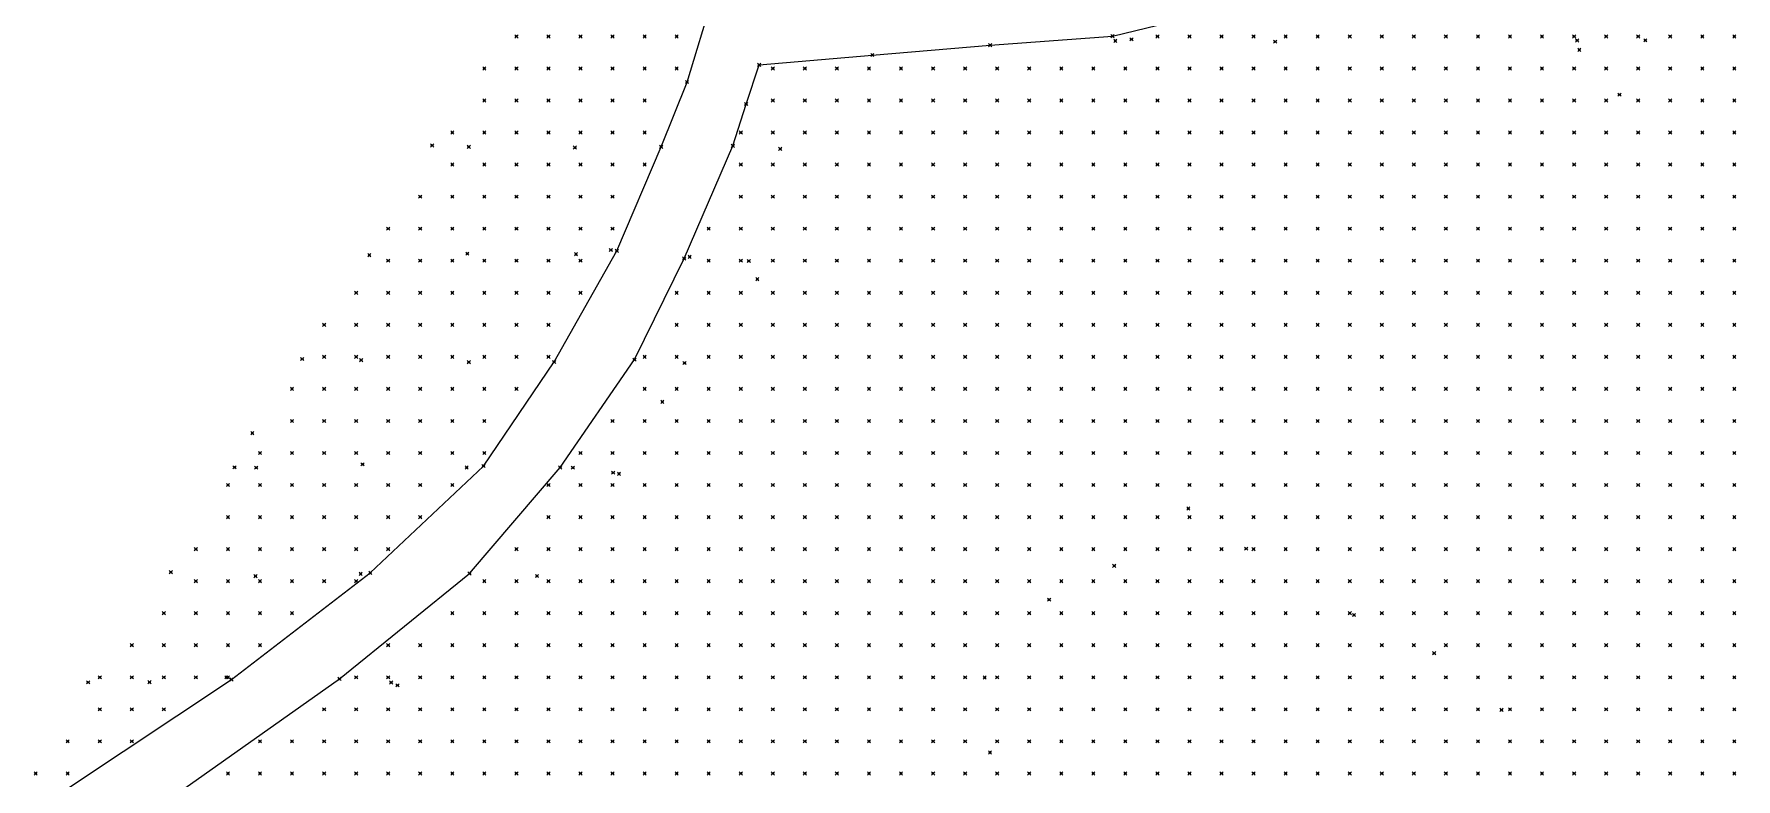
# Model space of a CAD drawing. Header units: metres. Extents: x 441556 to 446409, y 432338 to 461058.
# Drawn here: x 445921.8 to 446081.1, y 432591 to 432660.7 of the extents above; entities that cross this region are included whole.
import ezdxf

# ---------------------------------------------------------------- set-up
doc = ezdxf.new("R2010")
doc.units = ezdxf.units.M
doc.header["$MEASUREMENT"] = 0
doc.header["$PDMODE"] = 35
doc.header["$PDSIZE"] = 0.15
for name, color, linetype, lineweight in [('DTM-BRE-RevN_GRP_ CAROSABIL', 2, 'Continuous', 0), ('DTM-BRE-RevN_GRP_DRUM PAMANT', 2, 'Continuous', 0), ('DTM-NOK-RevN_LIDAR_co_lidar', 91, 'Continuous', 0), ('DTM-NOK-RevN_RTK', 32, 'Continuous', 0)]:
    doc.layers.add(name, color=color, linetype=linetype, lineweight=lineweight)

msp = doc.modelspace()

# ---------------------------------------------------------------- linework, layer by layer
at = {"layer": 'DTM-BRE-RevN_GRP_ CAROSABIL'}
for p, q in [((445982.941, 432656.246, 318.231), (445986.247, 432667.052, 318.338)), ((445988.466, 432654.188, 318.317), (445989.686, 432657.85, 318.32)), ((445980.518, 432650.186, 318.191), (445982.941, 432656.246, 318.231)), ((445987.232, 432650.285, 318.32), (445988.466, 432654.188, 318.317)), ((445976.37, 432640.445, 318.154), (445980.518, 432650.186, 318.191)), ((445982.675, 432639.733, 318.329), (445987.232, 432650.285, 318.32)), ((445970.497, 432630.047, 318.062), (445976.37, 432640.445, 318.154)), ((445978.015, 432630.261, 318.185), (445982.675, 432639.733, 318.329)), ((445963.893, 432620.306, 317.983), (445970.497, 432630.047, 318.062)), ((445971.072, 432620.165, 318.112), (445978.015, 432630.261, 318.185)), ((445953.301, 432610.299, 317.925), (445963.893, 432620.306, 317.983)), ((445962.591, 432610.242, 318.04), (445971.072, 432620.165, 318.112)), ((445940.301, 432600.32, 317.812), (445953.301, 432610.299, 317.925)), ((445950.408, 432600.375, 317.876), (445962.591, 432610.242, 318.04)), ((445925.064, 432590.175, 317.732), (445940.301, 432600.32, 317.812)), ((445935.935, 432590.144, 317.679), (445950.408, 432600.375, 317.876))]:
    msp.add_line(p, q, dxfattribs=at)
at = {"layer": 'DTM-BRE-RevN_GRP_DRUM PAMANT'}
for p, q in [((446022.755, 432660.546, 318.659), (446034.453, 432663.384, 318.832)), ((446011.297, 432659.702, 318.575), (446022.755, 432660.546, 318.659)), ((445989.686, 432657.85, 318.32), (446000.277, 432658.779, 318.384)), ((446000.277, 432658.779, 318.384), (446011.297, 432659.702, 318.575))]:
    msp.add_line(p, q, dxfattribs=at)
at = {"layer": 'DTM-NOK-RevN_LIDAR_co_lidar'}
for p in [(445966.972, 432660.518, 317.888), (445969.971, 432660.518, 317.976), (445972.971, 432660.518, 318.035), (445975.97, 432660.518, 318.088), (445978.969, 432660.518, 318.193), (445981.969, 432660.518, 318.268), (446026.96, 432660.518, 319.239), (446029.959, 432660.518, 319.325), (446032.958, 432660.518, 319.785), (446035.958, 432660.518, 319.962), (446038.957, 432660.518, 320.227), (446041.956, 432660.518, 320.682), (446044.956, 432660.518, 321.016), (446047.955, 432660.518, 321.209), (446050.955, 432660.518, 321.262), (446053.954, 432660.518, 321.234), (446056.953, 432660.518, 321.108), (446059.953, 432660.518, 320.363), (446062.952, 432660.518, 319.708), (446065.952, 432660.518, 319.423), (446068.951, 432660.518, 319.362), (446071.95, 432660.518, 319.4), (446074.95, 432660.518, 319.457), (446077.949, 432660.518, 319.561), (446080.948, 432660.518, 319.622), (445963.972, 432657.519, 317.773), (445966.972, 432657.519, 317.904), (445969.971, 432657.519, 317.969), (445972.971, 432657.519, 317.997), (445975.97, 432657.519, 318.059), (445978.969, 432657.519, 318.159), (445981.969, 432657.519, 318.246), (445990.967, 432657.519, 318.372), (445993.966, 432657.519, 318.449), (445996.966, 432657.519, 318.601), (445999.965, 432657.519, 318.8), (446002.964, 432657.519, 318.985), (446005.964, 432657.519, 318.974), (446008.963, 432657.519, 319.142), (446011.963, 432657.519, 319.058), (446014.962, 432657.519, 319.98), (446017.961, 432657.519, 319.935), (446020.961, 432657.519, 320.51), (446023.96, 432657.519, 320.438), (446026.96, 432657.519, 320.175), (446029.959, 432657.519, 320.134), (446032.958, 432657.519, 320.592), (446035.958, 432657.519, 320.664), (446038.957, 432657.519, 320.991), (446041.956, 432657.519, 321.243), (446044.956, 432657.519, 321.338), (446047.955, 432657.519, 321.431), (446050.955, 432657.519, 321.465), (446053.954, 432657.519, 321.551), (446056.953, 432657.519, 321.477), (446059.953, 432657.519, 320.97), (446062.952, 432657.519, 320.378), (446065.952, 432657.519, 319.93), (446068.951, 432657.519, 319.594), (446071.95, 432657.519, 319.669), (446074.95, 432657.519, 319.714), (446077.949, 432657.519, 319.775), (446080.948, 432657.519, 319.909), (445963.972, 432654.519, 317.792), (445966.972, 432654.519, 317.909), (445969.971, 432654.519, 317.972), (445972.971, 432654.519, 317.965), (445975.97, 432654.519, 318.032), (445978.969, 432654.519, 318.158), (445990.967, 432654.519, 318.349), (445993.966, 432654.519, 318.567), (445996.966, 432654.519, 319.059), (445999.965, 432654.519, 319.624), (446002.964, 432654.519, 320.002), (446005.964, 432654.519, 320.003), (446008.963, 432654.519, 319.597), (446011.963, 432654.519, 320.027), (446014.962, 432654.519, 322.723), (446017.961, 432654.519, 320.653), (446020.961, 432654.519, 323.538), (446023.96, 432654.519, 322.827), (446026.96, 432654.519, 320.929), (446029.959, 432654.519, 320.287), (446032.958, 432654.519, 320.282), (446035.958, 432654.519, 320.392), (446038.957, 432654.519, 320.473), (446041.956, 432654.519, 321.074), (446044.956, 432654.519, 320.601), (446047.955, 432654.519, 321.025), (446050.955, 432654.519, 321.443), (446053.954, 432654.519, 321.351), (446056.953, 432654.519, 321.246), (446059.953, 432654.519, 320.848), (446062.952, 432654.519, 321.015), (446065.952, 432654.519, 320.66), (446068.951, 432654.519, 320.068), (446071.95, 432654.519, 320.088), (446074.95, 432654.519, 320.033), (446077.949, 432654.519, 320.169), (446080.948, 432654.519, 320.375), (445960.973, 432651.52, 317.736), (445963.972, 432651.52, 317.789), (445966.972, 432651.52, 317.908), (445969.971, 432651.52, 317.953), (445972.971, 432651.52, 317.985), (445975.97, 432651.52, 318.017), (445978.969, 432651.52, 318.15), (445987.968, 432651.52, 318.365), (445990.967, 432651.52, 318.324), (445993.966, 432651.52, 318.688), (445996.966, 432651.52, 319.343), (445999.965, 432651.52, 319.672), (446002.964, 432651.52, 319.821), (446005.964, 432651.52, 320.108), (446008.963, 432651.52, 320.279), (446011.963, 432651.52, 323.074), (446014.962, 432651.52, 327.199), (446017.961, 432651.52, 325.839), (446020.961, 432651.52, 325.78), (446023.96, 432651.52, 325.659), (446026.96, 432651.52, 323.976), (446029.959, 432651.52, 321.493), (446032.958, 432651.52, 320.441), (446035.958, 432651.52, 321.377), (446038.957, 432651.52, 321.267), (446041.956, 432651.52, 322.245), (446044.956, 432651.52, 320.985), (446047.955, 432651.52, 320.883), (446050.955, 432651.52, 320.983), (446053.954, 432651.52, 320.846), (446056.953, 432651.52, 320.831), (446059.953, 432651.52, 320.577), (446062.952, 432651.52, 320.883), (446065.952, 432651.52, 320.777), (446068.951, 432651.52, 320.717), (446071.95, 432651.52, 320.755), (446074.95, 432651.52, 320.445), (446077.949, 432651.52, 320.653), (446080.948, 432651.52, 320.729), (445960.973, 432648.52, 317.768), (445963.972, 432648.52, 317.791), (445966.972, 432648.52, 317.899), (445969.971, 432648.52, 317.967), (445972.971, 432648.52, 317.984), (445975.97, 432648.52, 318.062), (445978.969, 432648.52, 318.143), (445987.968, 432648.52, 318.391), (445990.967, 432648.52, 318.298), (445993.966, 432648.52, 318.797), (445996.966, 432648.52, 319.228), (445999.965, 432648.52, 319.425), (446002.964, 432648.52, 321.726), (446005.964, 432648.52, 322.829), (446008.963, 432648.52, 323.951), (446011.963, 432648.52, 327.431), (446014.962, 432648.52, 330.437), (446017.961, 432648.52, 330.364), (446020.961, 432648.52, 329.51), (446023.96, 432648.52, 327.073), (446026.96, 432648.52, 326.365), (446029.959, 432648.52, 324.295), (446032.958, 432648.52, 322.049), (446035.958, 432648.52, 323.393), (446038.957, 432648.52, 325.201), (446041.956, 432648.52, 324.68), (446044.956, 432648.52, 324.927), (446047.955, 432648.52, 324.69), (446050.955, 432648.52, 324.371), (446053.954, 432648.52, 323.658), (446056.953, 432648.52, 323.64), (446059.953, 432648.52, 321.916), (446062.952, 432648.52, 321.363), (446065.952, 432648.52, 321.466), (446068.951, 432648.52, 322.156), (446071.95, 432648.52, 323.084), (446074.95, 432648.52, 322.438), (446077.949, 432648.52, 322.457), (446080.948, 432648.52, 322.08), (445957.974, 432645.521, 317.715), (445960.973, 432645.521, 317.77), (445963.972, 432645.521, 317.837), (445966.972, 432645.521, 317.91), (445969.971, 432645.521, 317.963), (445972.971, 432645.521, 318.015), (445975.97, 432645.521, 318.103), (445987.968, 432645.521, 318.415), (445990.967, 432645.521, 318.271), (445993.966, 432645.521, 318.638), (445996.966, 432645.521, 319.056), (445999.965, 432645.521, 319.508), (446002.964, 432645.521, 323.969), (446005.964, 432645.521, 324.24), (446008.963, 432645.521, 328.748), (446011.963, 432645.521, 332.74), (446014.962, 432645.521, 333.127), (446017.961, 432645.521, 331.69), (446020.961, 432645.521, 329.815), (446023.96, 432645.521, 329.748), (446026.96, 432645.521, 329.326), (446029.959, 432645.521, 328.776), (446032.958, 432645.521, 325.745), (446035.958, 432645.521, 326.625), (446038.957, 432645.521, 326.372), (446041.956, 432645.521, 326.458), (446044.956, 432645.521, 327.05), (446047.955, 432645.521, 327.007), (446050.955, 432645.521, 327.232), (446053.954, 432645.521, 326.659), (446056.953, 432645.521, 325.836), (446059.953, 432645.521, 325.652), (446062.952, 432645.521, 324.29), (446065.952, 432645.521, 324.75), (446068.951, 432645.521, 327.898), (446071.95, 432645.521, 329.616), (446074.95, 432645.521, 330.599), (446077.949, 432645.521, 328.908), (446080.948, 432645.521, 327.755), (445954.974, 432642.522, 317.705), (445957.974, 432642.522, 317.728), (445960.973, 432642.522, 317.802), (445963.972, 432642.522, 317.879), (445966.972, 432642.522, 317.887), (445969.971, 432642.522, 317.967), (445972.971, 432642.522, 318.019), (445975.97, 432642.522, 318.163), (445984.968, 432642.522, 318.4), (445987.968, 432642.522, 318.336), (445990.967, 432642.522, 318.366), (445993.966, 432642.522, 318.78), (445996.966, 432642.522, 319.257), (445999.965, 432642.522, 320.435), (446002.964, 432642.522, 325.794), (446005.964, 432642.522, 327.831), (446008.963, 432642.522, 329.269), (446011.963, 432642.522, 333.149), (446014.962, 432642.522, 333.502), (446017.961, 432642.522, 332.617), (446020.961, 432642.522, 332.55), (446023.96, 432642.522, 332.459), (446026.96, 432642.522, 331.315), (446029.959, 432642.522, 330.523), (446032.958, 432642.522, 328.78), (446035.958, 432642.522, 328.696), (446038.957, 432642.522, 329.565), (446041.956, 432642.522, 328.468), (446044.956, 432642.522, 328.387), (446047.955, 432642.522, 330.43), (446050.955, 432642.522, 329.371), (446053.954, 432642.522, 329.375), (446056.953, 432642.522, 326.63), (446059.953, 432642.522, 328.368), (446062.952, 432642.522, 325.692), (446065.952, 432642.522, 327.427), (446068.951, 432642.522, 330.426), (446071.95, 432642.522, 331.07), (446074.95, 432642.522, 333.199), (446077.949, 432642.522, 331.995), (446080.948, 432642.522, 328.672), (445954.974, 432639.522, 317.728), (445957.974, 432639.522, 317.788), (445960.973, 432639.522, 317.814), (445963.972, 432639.522, 317.887), (445966.972, 432639.522, 317.879), (445969.971, 432639.522, 317.913), (445972.971, 432639.522, 318.014), (445984.968, 432639.522, 318.477), (445987.968, 432639.522, 318.284), (445990.967, 432639.522, 318.577), (445993.966, 432639.522, 319.133), (445996.966, 432639.522, 319.66), (445999.965, 432639.522, 322.485), (446002.964, 432639.522, 327.843), (446005.964, 432639.522, 329.698), (446008.963, 432639.522, 331.421), (446011.963, 432639.522, 332.987), (446014.962, 432639.522, 333.223), (446017.961, 432639.522, 333.643), (446020.961, 432639.522, 332.726), (446023.96, 432639.522, 332.277), (446026.96, 432639.522, 332.716), (446029.959, 432639.522, 333.476), (446032.958, 432639.522, 333.45), (446035.958, 432639.522, 333.227), (446038.957, 432639.522, 335.033), (446041.956, 432639.522, 335.619), (446044.956, 432639.522, 336.169), (446047.955, 432639.522, 332.717), (446050.955, 432639.522, 332.367), (446053.954, 432639.522, 332.375), (446056.953, 432639.522, 332.712), (446059.953, 432639.522, 333.197), (446062.952, 432639.522, 335.717), (446065.952, 432639.522, 335.123), (446068.951, 432639.522, 335.58), (446071.95, 432639.522, 335.348), (446074.95, 432639.522, 337.143), (446077.949, 432639.522, 336.331), (446080.948, 432639.522, 332.225), (445951.975, 432636.523, 317.707), (445954.974, 432636.523, 317.745), (445957.974, 432636.523, 317.79), (445960.973, 432636.523, 317.822), (445963.972, 432636.523, 317.816), (445966.972, 432636.523, 317.846), (445969.971, 432636.523, 317.898), (445972.971, 432636.523, 318.031), (445981.969, 432636.523, 318.346), (445984.968, 432636.523, 318.285), (445987.968, 432636.523, 318.486), (445990.967, 432636.523, 319.521), (445993.966, 432636.523, 319.974), (445996.966, 432636.523, 321.942), (445999.965, 432636.523, 329.075), (446002.964, 432636.523, 331.761), (446005.964, 432636.523, 334.255), (446008.963, 432636.523, 334.812), (446011.963, 432636.523, 335.343), (446014.962, 432636.523, 335.549), (446017.961, 432636.523, 336.062), (446020.961, 432636.523, 335.357), (446023.96, 432636.523, 335.839), (446026.96, 432636.523, 338.001), (446029.959, 432636.523, 339.017), (446032.958, 432636.523, 339.582), (446035.958, 432636.523, 337.199), (446038.957, 432636.523, 337.039), (446041.956, 432636.523, 338.287), (446044.956, 432636.523, 339.344), (446047.955, 432636.523, 340.531), (446050.955, 432636.523, 342.03), (446053.954, 432636.523, 340.147), (446056.953, 432636.523, 338.435), (446059.953, 432636.523, 339.359), (446062.952, 432636.523, 341.546), (446065.952, 432636.523, 340.271), (446068.951, 432636.523, 339.391), (446071.95, 432636.523, 337.776), (446074.95, 432636.523, 338.038), (446077.949, 432636.523, 335.949), (446080.948, 432636.523, 333.799), (445948.976, 432633.523, 317.733), (445951.975, 432633.523, 317.743), (445954.974, 432633.523, 317.753), (445957.974, 432633.523, 317.783), (445960.973, 432633.523, 317.774), (445963.972, 432633.523, 317.781), (445966.972, 432633.523, 317.859), (445969.971, 432633.523, 317.936), (445981.969, 432633.523, 318.303), (445984.968, 432633.523, 318.18), (445987.968, 432633.523, 319.128), (445990.967, 432633.523, 321.037), (445993.966, 432633.523, 321.666), (445996.966, 432633.523, 328.016), (445999.965, 432633.523, 331.427), (446002.964, 432633.523, 335.77), (446005.964, 432633.523, 339.034), (446008.963, 432633.523, 338.977), (446011.963, 432633.523, 339.644), (446014.962, 432633.523, 338.369), (446017.961, 432633.523, 337.832), (446020.961, 432633.523, 338.213), (446023.96, 432633.523, 340.206), (446026.96, 432633.523, 342.291), (446029.959, 432633.523, 342.435), (446032.958, 432633.523, 340.065), (446035.958, 432633.523, 341.283), (446038.957, 432633.523, 339.971), (446041.956, 432633.523, 340.414), (446044.956, 432633.523, 340.166), (446047.955, 432633.523, 341.38), (446050.955, 432633.523, 342.793), (446053.954, 432633.523, 341.438), (446056.953, 432633.523, 342.372), (446059.953, 432633.523, 342.855), (446062.952, 432633.523, 343.177), (446065.952, 432633.523, 343.152), (446068.951, 432633.523, 342.06), (446071.95, 432633.523, 341.606), (446074.95, 432633.523, 338.611), (446077.949, 432633.523, 335.616), (446080.948, 432633.523, 334.058), (445948.976, 432630.524, 317.785), (445951.975, 432630.524, 317.75), (445954.974, 432630.524, 317.731), (445957.974, 432630.524, 317.749), (445960.973, 432630.524, 317.738), (445963.972, 432630.524, 317.78), (445966.972, 432630.524, 317.894), (445969.971, 432630.524, 317.995), (445978.969, 432630.524, 318.238), (445981.969, 432630.524, 318.081), (445984.968, 432630.524, 318.434), (445987.968, 432630.524, 319.605), (445990.967, 432630.524, 321.538), (445993.966, 432630.524, 323.125), (445996.966, 432630.524, 329.456), (445999.965, 432630.524, 333.655), (446002.964, 432630.524, 337.962), (446005.964, 432630.524, 340.626), (446008.963, 432630.524, 342.682), (446011.963, 432630.524, 340.796), (446014.962, 432630.524, 339.647), (446017.961, 432630.524, 339.677), (446020.961, 432630.524, 339.9), (446023.96, 432630.524, 343.086), (446026.96, 432630.524, 342.327), (446029.959, 432630.524, 341.874), (446032.958, 432630.524, 344.599), (446035.958, 432630.524, 345.335), (446038.957, 432630.524, 343.879), (446041.956, 432630.524, 342.464), (446044.956, 432630.524, 341.496), (446047.955, 432630.524, 342.216), (446050.955, 432630.524, 345.143), (446053.954, 432630.524, 346.061), (446056.953, 432630.524, 345.295), (446059.953, 432630.524, 344.516), (446062.952, 432630.524, 344.862), (446065.952, 432630.524, 343.643), (446068.951, 432630.524, 342.199), (446071.95, 432630.524, 342.316), (446074.95, 432630.524, 341.153), (446077.949, 432630.524, 339.224), (446080.948, 432630.524, 333.577), (445945.976, 432627.525, 317.806), (445948.976, 432627.525, 317.778), (445951.975, 432627.525, 317.743), (445954.974, 432627.525, 317.731), (445957.974, 432627.525, 317.7), (445960.973, 432627.525, 317.75), (445963.972, 432627.525, 317.804), (445966.972, 432627.525, 317.952), (445978.969, 432627.525, 318.271), (445981.969, 432627.525, 318.108), (445984.968, 432627.525, 318.518), (445987.968, 432627.525, 319.834), (445990.967, 432627.525, 321.768), (445993.966, 432627.525, 324.975), (445996.966, 432627.525, 331.597), (445999.965, 432627.525, 336.067), (446002.964, 432627.525, 338.991), (446005.964, 432627.525, 342.334), (446008.963, 432627.525, 342.741), (446011.963, 432627.525, 342.466), (446014.962, 432627.525, 341.755), (446017.961, 432627.525, 343.806), (446020.961, 432627.525, 345.098), (446023.96, 432627.525, 345.197), (446026.96, 432627.525, 346.869), (446029.959, 432627.525, 347.284), (446032.958, 432627.525, 351.139), (446035.958, 432627.525, 350.371), (446038.957, 432627.525, 346.782), (446041.956, 432627.525, 345.923), (446044.956, 432627.525, 345.507), (446047.955, 432627.525, 345.572), (446050.955, 432627.525, 347.626), (446053.954, 432627.525, 348.001), (446056.953, 432627.525, 346.671), (446059.953, 432627.525, 345.481), (446062.952, 432627.525, 346.923), (446065.952, 432627.525, 345.38), (446068.951, 432627.525, 343.592), (446071.95, 432627.525, 343.635), (446074.95, 432627.525, 343.028), (446077.949, 432627.525, 342.374), (446080.948, 432627.525, 336.479), (445945.976, 432624.525, 317.763), (445948.976, 432624.525, 317.745), (445951.975, 432624.525, 317.706), (445954.974, 432624.525, 317.689), (445957.974, 432624.525, 317.694), (445960.973, 432624.525, 317.77), (445963.972, 432624.525, 317.901), (445975.97, 432624.525, 318.208), (445978.969, 432624.525, 318.017), (445981.969, 432624.525, 318.531), (445984.968, 432624.525, 318.986), (445987.968, 432624.525, 321.062), (445990.967, 432624.525, 322.771), (445993.966, 432624.525, 329.017), (445996.966, 432624.525, 332.725), (445999.965, 432624.525, 336.163), (446002.964, 432624.525, 340.412), (446005.964, 432624.525, 344.347), (446008.963, 432624.525, 345.377), (446011.963, 432624.525, 348.702), (446014.962, 432624.525, 348.715), (446017.961, 432624.525, 347.805), (446020.961, 432624.525, 347.614), (446023.96, 432624.525, 347.111), (446026.96, 432624.525, 350), (446029.959, 432624.525, 349.393), (446032.958, 432624.525, 349.27), (446035.958, 432624.525, 349.49), (446038.957, 432624.525, 349.331), (446041.956, 432624.525, 349.26), (446044.956, 432624.525, 349.293), (446047.955, 432624.525, 349.032), (446050.955, 432624.525, 348.679), (446053.954, 432624.525, 348.206), (446056.953, 432624.525, 347.561), (446059.953, 432624.525, 346.432), (446062.952, 432624.525, 346.182), (446065.952, 432624.525, 345.08), (446068.951, 432624.525, 344.134), (446071.95, 432624.525, 344.005), (446074.95, 432624.525, 344.055), (446077.949, 432624.525, 342.816), (446080.948, 432624.525, 340.67), (445942.977, 432621.526, 317.756), (445945.976, 432621.526, 317.703), (445948.976, 432621.526, 317.675), (445951.975, 432621.526, 317.645), (445954.974, 432621.526, 317.615), (445957.974, 432621.526, 317.668), (445960.973, 432621.526, 317.812), (445963.972, 432621.526, 318.027), (445972.971, 432621.526, 318.252), (445975.97, 432621.526, 318.024), (445978.969, 432621.526, 318.191), (445981.969, 432621.526, 319.777), (445984.968, 432621.526, 320.698), (445987.968, 432621.526, 323.119), (445990.967, 432621.526, 326.9), (445993.966, 432621.526, 331.925), (445996.966, 432621.526, 331.939), (445999.965, 432621.526, 336.358), (446002.964, 432621.526, 340.484), (446005.964, 432621.526, 345.908), (446008.963, 432621.526, 346.779), (446011.963, 432621.526, 351.054), (446014.962, 432621.526, 351.209), (446017.961, 432621.526, 349.626), (446020.961, 432621.526, 349.123), (446023.96, 432621.526, 350.015), (446026.96, 432621.526, 349.337), (446029.959, 432621.526, 350.88), (446032.958, 432621.526, 351.393), (446035.958, 432621.526, 352.285), (446038.957, 432621.526, 351.764), (446041.956, 432621.526, 351.93), (446044.956, 432621.526, 351.416), (446047.955, 432621.526, 350.215), (446050.955, 432621.526, 349.76), (446053.954, 432621.526, 349.404), (446056.953, 432621.526, 348.495), (446059.953, 432621.526, 347.582), (446062.952, 432621.526, 346.827), (446065.952, 432621.526, 345.718), (446068.951, 432621.526, 345.269), (446071.95, 432621.526, 345.537), (446074.95, 432621.526, 345.101), (446077.949, 432621.526, 341.193), (446080.948, 432621.526, 342.079), (445939.977, 432618.527, 317.7), (445942.977, 432618.527, 317.702), (445945.976, 432618.527, 317.68), (445948.976, 432618.527, 317.656), (445951.975, 432618.527, 317.629), (445954.974, 432618.527, 317.643), (445957.974, 432618.527, 317.755), (445960.973, 432618.527, 317.937), (445969.971, 432618.527, 318.204), (445972.971, 432618.527, 318.138), (445975.97, 432618.527, 317.796), (445978.969, 432618.527, 318.57), (445981.969, 432618.527, 320.323), (445984.968, 432618.527, 321.182), (445987.968, 432618.527, 323.276), (445990.967, 432618.527, 329.133), (445993.966, 432618.527, 332.869), (445996.966, 432618.527, 333.198), (445999.965, 432618.527, 337.16), (446002.964, 432618.527, 341.45), (446005.964, 432618.527, 347.863), (446008.963, 432618.527, 348.156), (446011.963, 432618.527, 353.96), (446014.962, 432618.527, 352.179), (446017.961, 432618.527, 349.44), (446020.961, 432618.527, 350.047), (446023.96, 432618.527, 349.662), (446026.96, 432618.527, 351.4), (446029.959, 432618.527, 352.624), (446032.958, 432618.527, 354.508), (446035.958, 432618.527, 353.944), (446038.957, 432618.527, 352.771), (446041.956, 432618.527, 352.255), (446044.956, 432618.527, 351.69), (446047.955, 432618.527, 350.194), (446050.955, 432618.527, 349.915), (446053.954, 432618.527, 349.991), (446056.953, 432618.527, 349.911), (446059.953, 432618.527, 348.926), (446062.952, 432618.527, 348.384), (446065.952, 432618.527, 347.331), (446068.951, 432618.527, 346.85), (446071.95, 432618.527, 347.398), (446074.95, 432618.527, 346.675), (446077.949, 432618.527, 344.973), (446080.948, 432618.527, 343.911), (445939.977, 432615.527, 317.699), (445942.977, 432615.527, 317.743), (445945.976, 432615.527, 317.687), (445948.976, 432615.527, 317.647), (445951.975, 432615.527, 317.69), (445954.974, 432615.527, 317.803), (445957.974, 432615.527, 317.969), (445969.971, 432615.527, 318.093), (445972.971, 432615.527, 317.784), (445975.97, 432615.527, 317.834), (445978.969, 432615.527, 319.245), (445981.969, 432615.527, 320.938), (445984.968, 432615.527, 320.994), (445987.968, 432615.527, 323.369), (445990.967, 432615.527, 329.297), (445993.966, 432615.527, 333.698), (445996.966, 432615.527, 337.438), (445999.965, 432615.527, 339.785), (446002.964, 432615.527, 342.155), (446005.964, 432615.527, 347.022), (446008.963, 432615.527, 353.492), (446011.963, 432615.527, 354.281), (446014.962, 432615.527, 352.832), (446017.961, 432615.527, 350.481), (446020.961, 432615.527, 350.18), (446023.96, 432615.527, 352.466), (446026.96, 432615.527, 353.859), (446029.959, 432615.527, 354.683), (446032.958, 432615.527, 354.851), (446035.958, 432615.527, 354.65), (446038.957, 432615.527, 353.727), (446041.956, 432615.527, 353.259), (446044.956, 432615.527, 352.325), (446047.955, 432615.527, 351.052), (446050.955, 432615.527, 350.669), (446053.954, 432615.527, 350.664), (446056.953, 432615.527, 351.018), (446059.953, 432615.527, 351.124), (446062.952, 432615.527, 350.888), (446065.952, 432615.527, 348.966), (446068.951, 432615.527, 348.351), (446071.95, 432615.527, 349.702), (446074.95, 432615.527, 347.514), (446077.949, 432615.527, 346.281), (446080.948, 432615.527, 345.184), (445936.978, 432612.528, 317.649), (445939.977, 432612.528, 317.725), (445942.977, 432612.528, 317.769), (445945.976, 432612.528, 317.729), (445948.976, 432612.528, 317.683), (445951.975, 432612.528, 317.784), (445954.974, 432612.528, 317.973), (445966.972, 432612.528, 318.05), (445969.971, 432612.528, 317.755), (445972.971, 432612.528, 317.701), (445975.97, 432612.528, 318.375), (445978.969, 432612.528, 320.478), (445981.969, 432612.528, 322.328), (445984.968, 432612.528, 322.667), (445987.968, 432612.528, 325.513), (445990.967, 432612.528, 330.811), (445993.966, 432612.528, 334.709), (445996.966, 432612.528, 337.992), (445999.965, 432612.528, 341.939), (446002.964, 432612.528, 344.432), (446005.964, 432612.528, 348.263), (446008.963, 432612.528, 353.638), (446011.963, 432612.528, 354.375), (446014.962, 432612.528, 354.733), (446017.961, 432612.528, 353.036), (446020.961, 432612.528, 355.034), (446023.96, 432612.528, 355.605), (446026.96, 432612.528, 355.44), (446029.959, 432612.528, 355.145), (446032.958, 432612.528, 355.172), (446035.958, 432612.528, 354.894), (446038.957, 432612.528, 354.407), (446041.956, 432612.528, 353.956), (446044.956, 432612.528, 353.135), (446047.955, 432612.528, 352.602), (446050.955, 432612.528, 352.295), (446053.954, 432612.528, 351.718), (446056.953, 432612.528, 351.625), (446059.953, 432612.528, 351.399), (446062.952, 432612.528, 351.013), (446065.952, 432612.528, 350.419), (446068.951, 432612.528, 350.385), (446071.95, 432612.528, 349.643), (446074.95, 432612.528, 349.64), (446077.949, 432612.528, 350.337), (446080.948, 432612.528, 348.567), (445936.978, 432609.528, 317.658), (445939.977, 432609.528, 317.703), (445942.977, 432609.528, 317.775), (445945.976, 432609.528, 317.785), (445948.976, 432609.528, 317.79), (445951.975, 432609.528, 317.861), (445963.972, 432609.528, 317.987), (445966.972, 432609.528, 317.749), (445969.971, 432609.528, 317.666), (445972.971, 432609.528, 318.064), (445975.97, 432609.528, 318.987), (445978.969, 432609.528, 320.082), (445981.969, 432609.528, 324.082), (445984.968, 432609.528, 327.995), (445987.968, 432609.528, 329.186), (445990.967, 432609.528, 331.172), (445993.966, 432609.528, 334.769), (445996.966, 432609.528, 337.943), (445999.965, 432609.528, 342.645), (446002.964, 432609.528, 346.779), (446005.964, 432609.528, 350.185), (446008.963, 432609.528, 353.476), (446011.963, 432609.528, 354.869), (446014.962, 432609.528, 355.614), (446017.961, 432609.528, 355.745), (446020.961, 432609.528, 355.693), (446023.96, 432609.528, 355.82), (446026.96, 432609.528, 355.673), (446029.959, 432609.528, 355.599), (446032.958, 432609.528, 355.416), (446035.958, 432609.528, 355.145), (446038.957, 432609.528, 354.919), (446041.956, 432609.528, 354.426), (446044.956, 432609.528, 353.786), (446047.955, 432609.528, 353.307), (446050.955, 432609.528, 352.785), (446053.954, 432609.528, 352.206), (446056.953, 432609.528, 351.699), (446059.953, 432609.528, 351.557), (446062.952, 432609.528, 351.148), (446065.952, 432609.528, 350.543), (446068.951, 432609.528, 350.981), (446071.95, 432609.528, 351.849), (446074.95, 432609.528, 351.02), (446077.949, 432609.528, 353.141), (446080.948, 432609.528, 351.34), (445933.979, 432606.529, 317.561), (445936.978, 432606.529, 317.649), (445939.977, 432606.529, 317.697), (445942.977, 432606.529, 317.77), (445945.976, 432606.529, 317.785), (445960.973, 432606.529, 317.901), (445963.972, 432606.529, 317.715), (445966.972, 432606.529, 317.684), (445969.971, 432606.529, 317.804), (445972.971, 432606.529, 317.906), (445975.97, 432606.529, 318.184), (445978.969, 432606.529, 320.356), (445981.969, 432606.529, 326.439), (445984.968, 432606.529, 329.41), (445987.968, 432606.529, 330.523), (445990.967, 432606.529, 331.539), (445993.966, 432606.529, 334.534), (445996.966, 432606.529, 339.386), (445999.965, 432606.529, 344.77), (446002.964, 432606.529, 347.552), (446005.964, 432606.529, 349.893), (446008.963, 432606.529, 354.221), (446011.963, 432606.529, 355.871), (446014.962, 432606.529, 356.002), (446017.961, 432606.529, 356.128), (446020.961, 432606.529, 355.927), (446023.96, 432606.529, 355.783), (446026.96, 432606.529, 355.751), (446029.959, 432606.529, 355.688), (446032.958, 432606.529, 355.558), (446035.958, 432606.529, 355.372), (446038.957, 432606.529, 355.191), (446041.956, 432606.529, 354.791), (446044.956, 432606.529, 354.365), (446047.955, 432606.529, 353.791), (446050.955, 432606.529, 353.333), (446053.954, 432606.529, 353.113), (446056.953, 432606.529, 352.743), (446059.953, 432606.529, 352.125), (446062.952, 432606.529, 351.763), (446065.952, 432606.529, 351.316), (446068.951, 432606.529, 351.397), (446071.95, 432606.529, 351.88), (446074.95, 432606.529, 352.958), (446077.949, 432606.529, 350.467), (446080.948, 432606.529, 348.462), (445930.979, 432603.53, 317.566), (445933.979, 432603.53, 317.602), (445936.978, 432603.53, 317.724), (445939.977, 432603.53, 317.793), (445942.977, 432603.53, 317.774), (445954.974, 432603.53, 317.805), (445957.974, 432603.53, 317.714), (445960.973, 432603.53, 317.721), (445963.972, 432603.53, 317.878), (445966.972, 432603.53, 318.163), (445969.971, 432603.53, 318.464), (445972.971, 432603.53, 318.549), (445975.97, 432603.53, 318.816), (445978.969, 432603.53, 322.61), (445981.969, 432603.53, 326.605), (445984.968, 432603.53, 329.554), (445987.968, 432603.53, 331.616), (445990.967, 432603.53, 332.598), (445993.966, 432603.53, 335.268), (445996.966, 432603.53, 341.801), (445999.965, 432603.53, 345.358), (446002.964, 432603.53, 348.664), (446005.964, 432603.53, 351.476), (446008.963, 432603.53, 353.564), (446011.963, 432603.53, 355.737), (446014.962, 432603.53, 356.222), (446017.961, 432603.53, 356.238), (446020.961, 432603.53, 355.915), (446023.96, 432603.53, 355.924), (446026.96, 432603.53, 355.935), (446029.959, 432603.53, 355.862), (446032.958, 432603.53, 355.77), (446035.958, 432603.53, 355.668), (446038.957, 432603.53, 355.511), (446041.956, 432603.53, 355.338), (446044.956, 432603.53, 354.947), (446047.955, 432603.53, 354.383), (446050.955, 432603.53, 354.171), (446053.954, 432603.53, 353.899), (446056.953, 432603.53, 353.429), (446059.953, 432603.53, 352.913), (446062.952, 432603.53, 352.383), (446065.952, 432603.53, 352.177), (446068.951, 432603.53, 352.201), (446071.95, 432603.53, 352.255), (446074.95, 432603.53, 351.64), (446077.949, 432603.53, 349.82), (446080.948, 432603.53, 348.008), (445927.98, 432600.53, 317.595), (445930.979, 432600.53, 317.578), (445933.979, 432600.53, 317.681), (445936.978, 432600.53, 317.794), (445939.977, 432600.53, 317.792), (445951.975, 432600.53, 317.747), (445954.974, 432600.53, 317.744), (445957.974, 432600.53, 317.895), (445960.973, 432600.53, 318.487), (445963.972, 432600.53, 319.507), (445966.972, 432600.53, 319.155), (445969.971, 432600.53, 319.015), (445972.971, 432600.53, 319.189), (445975.97, 432600.53, 319.562), (445978.969, 432600.53, 323.329), (445981.969, 432600.53, 328.687), (445984.968, 432600.53, 331.296), (445987.968, 432600.53, 332.579), (445990.967, 432600.53, 336.439), (445993.966, 432600.53, 338.488), (445996.966, 432600.53, 343.524), (445999.965, 432600.53, 345.313), (446002.964, 432600.53, 350.687), (446005.964, 432600.53, 352.196), (446008.963, 432600.53, 353.69), (446011.963, 432600.53, 355.919), (446014.962, 432600.53, 356.377), (446017.961, 432600.53, 356.328), (446020.961, 432600.53, 356.045), (446023.96, 432600.53, 356.18), (446026.96, 432600.53, 356.159), (446029.959, 432600.53, 356.204), (446032.958, 432600.53, 356.076), (446035.958, 432600.53, 356.122), (446038.957, 432600.53, 356.039), (446041.956, 432600.53, 355.809), (446044.956, 432600.53, 355.472), (446047.955, 432600.53, 355.226), (446050.955, 432600.53, 355.004), (446053.954, 432600.53, 354.605), (446056.953, 432600.53, 354.215), (446059.953, 432600.53, 353.926), (446062.952, 432600.53, 353.424), (446065.952, 432600.53, 352.655), (446068.951, 432600.53, 352.524), (446071.95, 432600.53, 352.451), (446074.95, 432600.53, 352.637), (446077.949, 432600.53, 350.638), (446080.948, 432600.53, 348.357), (445927.98, 432597.531, 317.615), (445930.979, 432597.531, 317.657), (445933.979, 432597.531, 317.75), (445948.976, 432597.531, 317.743), (445951.975, 432597.531, 317.673), (445954.974, 432597.531, 317.945), (445957.974, 432597.531, 319.571), (445960.973, 432597.531, 320.787), (445963.972, 432597.531, 321.515), (445966.972, 432597.531, 321.417), (445969.971, 432597.531, 319.685), (445972.971, 432597.531, 319.903), (445975.97, 432597.531, 323.309), (445978.969, 432597.531, 326.999), (445981.969, 432597.531, 330.708), (445984.968, 432597.531, 333.644), (445987.968, 432597.531, 333.419), (445990.967, 432597.531, 335.947), (445993.966, 432597.531, 339.909), (445996.966, 432597.531, 344.593), (445999.965, 432597.531, 346.709), (446002.964, 432597.531, 351.188), (446005.964, 432597.531, 353.299), (446008.963, 432597.531, 354.983), (446011.963, 432597.531, 356.188), (446014.962, 432597.531, 356.396), (446017.961, 432597.531, 356.306), (446020.961, 432597.531, 356.297), (446023.96, 432597.531, 356.548), (446026.96, 432597.531, 356.702), (446029.959, 432597.531, 356.691), (446032.958, 432597.531, 356.551), (446035.958, 432597.531, 356.474), (446038.957, 432597.531, 356.426), (446041.956, 432597.531, 356.315), (446044.956, 432597.531, 355.936), (446047.955, 432597.531, 355.846), (446050.955, 432597.531, 355.707), (446053.954, 432597.531, 355.402), (446056.953, 432597.531, 354.993), (446059.953, 432597.531, 354.747), (446062.952, 432597.531, 354.219), (446065.952, 432597.531, 354.166), (446068.951, 432597.531, 353.204), (446071.95, 432597.531, 352.773), (446074.95, 432597.531, 352.828), (446077.949, 432597.531, 352.254), (446080.948, 432597.531, 349.104), (445924.98, 432594.531, 317.701), (445927.98, 432594.531, 317.783), (445930.979, 432594.531, 317.778), (445942.977, 432594.531, 317.658), (445945.976, 432594.531, 317.672), (445948.976, 432594.531, 317.722), (445951.975, 432594.531, 317.867), (445954.974, 432594.531, 318.575), (445957.974, 432594.531, 320.716), (445960.973, 432594.531, 322.896), (445963.972, 432594.531, 323.075), (445966.972, 432594.531, 323.268), (445969.971, 432594.531, 322.005), (445972.971, 432594.531, 322.368), (445975.97, 432594.531, 326.231), (445978.969, 432594.531, 326.627), (445981.969, 432594.531, 332.359), (445984.968, 432594.531, 335.66), (445987.968, 432594.531, 337.704), (445990.967, 432594.531, 339.316), (445993.966, 432594.531, 342.562), (445996.966, 432594.531, 345.858), (445999.965, 432594.531, 347.134), (446002.964, 432594.531, 352.283), (446005.964, 432594.531, 353.886), (446008.963, 432594.531, 354.762), (446011.963, 432594.531, 356.168), (446014.962, 432594.531, 356.348), (446017.961, 432594.531, 356.195), (446020.961, 432594.531, 356.213), (446023.96, 432594.531, 356.781), (446026.96, 432594.531, 356.942), (446029.959, 432594.531, 356.916), (446032.958, 432594.531, 356.89), (446035.958, 432594.531, 356.793), (446038.957, 432594.531, 356.717), (446041.956, 432594.531, 356.596), (446044.956, 432594.531, 356.446), (446047.955, 432594.531, 356.186), (446050.955, 432594.531, 356.051), (446053.954, 432594.531, 355.905), (446056.953, 432594.531, 355.688), (446059.953, 432594.531, 355.485), (446062.952, 432594.531, 355.163), (446065.952, 432594.531, 354.756), (446068.951, 432594.531, 353.685), (446071.95, 432594.531, 352.793), (446074.95, 432594.531, 352.85), (446077.949, 432594.531, 352.365), (446080.948, 432594.531, 349.735), (445921.981, 432591.532, 317.68), (445924.98, 432591.532, 317.77), (445939.977, 432591.532, 317.663), (445942.977, 432591.532, 317.591), (445945.976, 432591.532, 317.631), (445948.976, 432591.532, 318.425), (445951.975, 432591.532, 318.561), (445954.974, 432591.532, 319.443), (445957.974, 432591.532, 321.008), (445960.973, 432591.532, 323.162), (445963.972, 432591.532, 323.269), (445966.972, 432591.532, 324.016), (445969.971, 432591.532, 324.158), (445972.971, 432591.532, 326.277), (445975.97, 432591.532, 328.417), (445978.969, 432591.532, 330.03), (445981.969, 432591.532, 335.808), (445984.968, 432591.532, 340.174), (445987.968, 432591.532, 342.489), (445990.967, 432591.532, 340.79), (445993.966, 432591.532, 342.61), (445996.966, 432591.532, 346.941), (445999.965, 432591.532, 348.785), (446002.964, 432591.532, 353.608), (446005.964, 432591.532, 355.17), (446008.963, 432591.532, 355.803), (446011.963, 432591.532, 356.078), (446014.962, 432591.532, 356.268), (446017.961, 432591.532, 356.245), (446020.961, 432591.532, 356.248), (446023.96, 432591.532, 356.544), (446026.96, 432591.532, 356.922), (446029.959, 432591.532, 357.013), (446032.958, 432591.532, 357.077), (446035.958, 432591.532, 357.01), (446038.957, 432591.532, 356.939), (446041.956, 432591.532, 356.76), (446044.956, 432591.532, 356.724), (446047.955, 432591.532, 356.662), (446050.955, 432591.532, 356.59), (446053.954, 432591.532, 356.449), (446056.953, 432591.532, 356.165), (446059.953, 432591.532, 356.092), (446062.952, 432591.532, 355.922), (446065.952, 432591.532, 355.471), (446068.951, 432591.532, 354.638), (446071.95, 432591.532, 353.81), (446074.95, 432591.532, 352.753), (446077.949, 432591.532, 352.744), (446080.948, 432591.532, 348.519)]:
    msp.add_point(p, dxfattribs=at)
at = {"layer": 'DTM-NOK-RevN_RTK'}
for p in [(446022.755, 432660.546, 318.659), (446023.015, 432660.101, 319), (446024.526, 432660.25, 318.955), (446037.976, 432660.031, 320.485), (446066.234, 432660.143, 319.391), (446072.617, 432660.151, 319.428), (446000.277, 432658.779, 318.384), (446011.297, 432659.702, 318.575), (446066.438, 432659.259, 319.44), (445989.686, 432657.85, 318.32), (445982.941, 432656.246, 318.231), (446070.195, 432655.068, 320.185), (445988.466, 432654.188, 318.317), (445959.083, 432650.317, 317.694), (445987.232, 432650.285, 318.32), (445962.512, 432650.179, 317.736), (445972.448, 432650.113, 317.948), (445980.518, 432650.186, 318.191), (445991.662, 432649.989, 318.384), (445953.206, 432640.047, 317.689), (445962.38, 432640.183, 317.873), (445972.546, 432640.129, 318.026), (445975.813, 432640.52, 318.179), (445976.37, 432640.445, 318.154), (445982.675, 432639.733, 318.329), (445983.188, 432639.878, 318.406), (445988.715, 432639.495, 318.217), (445989.514, 432637.795, 319.273), (445946.927, 432630.318, 317.797), (445952.439, 432630.22, 317.789), (445962.516, 432630.024, 317.767), (445970.497, 432630.047, 318.062), (445978.015, 432630.261, 318.185), (445982.709, 432629.946, 317.991), (445980.632, 432626.31, 318.055), (445942.255, 432623.385, 317.806), (445940.599, 432620.183, 317.755), (445942.627, 432620.156, 317.719), (445952.575, 432620.464, 317.664), (445962.311, 432620.163, 318.019), (445963.893, 432620.306, 317.983), (445971.072, 432620.165, 318.112), (445972.26, 432620.149, 318.315), (445976.021, 432619.686, 317.783), (445976.567, 432619.577, 318.121), (446029.85, 432616.322, 354.659), (446035.261, 432612.572, 354.62), (446022.918, 432610.964, 355.308), (445934.634, 432610.369, 317.674), (445942.557, 432610, 317.752), (445952.4, 432610.208, 317.857), (445953.301, 432610.299, 317.925), (445962.591, 432610.242, 318.04), (445968.9, 432610.006, 317.866), (446016.821, 432607.796, 355.976), (446045.354, 432606.359, 354.004), (446052.85, 432602.779, 354.051), (445926.891, 432600.061, 317.562), (445932.636, 432600.063, 317.684), (445939.824, 432600.523, 317.818), (445940.301, 432600.32, 317.812), (445950.408, 432600.375, 317.876), (445955.252, 432600.044, 317.63), (445955.839, 432599.78, 317.715), (446010.788, 432600.506, 355.866), (446059.162, 432597.476, 354.763), (446011.288, 432593.497, 356.388)]:
    msp.add_point(p, dxfattribs=at)

doc.saveas('drawing.dxf')
